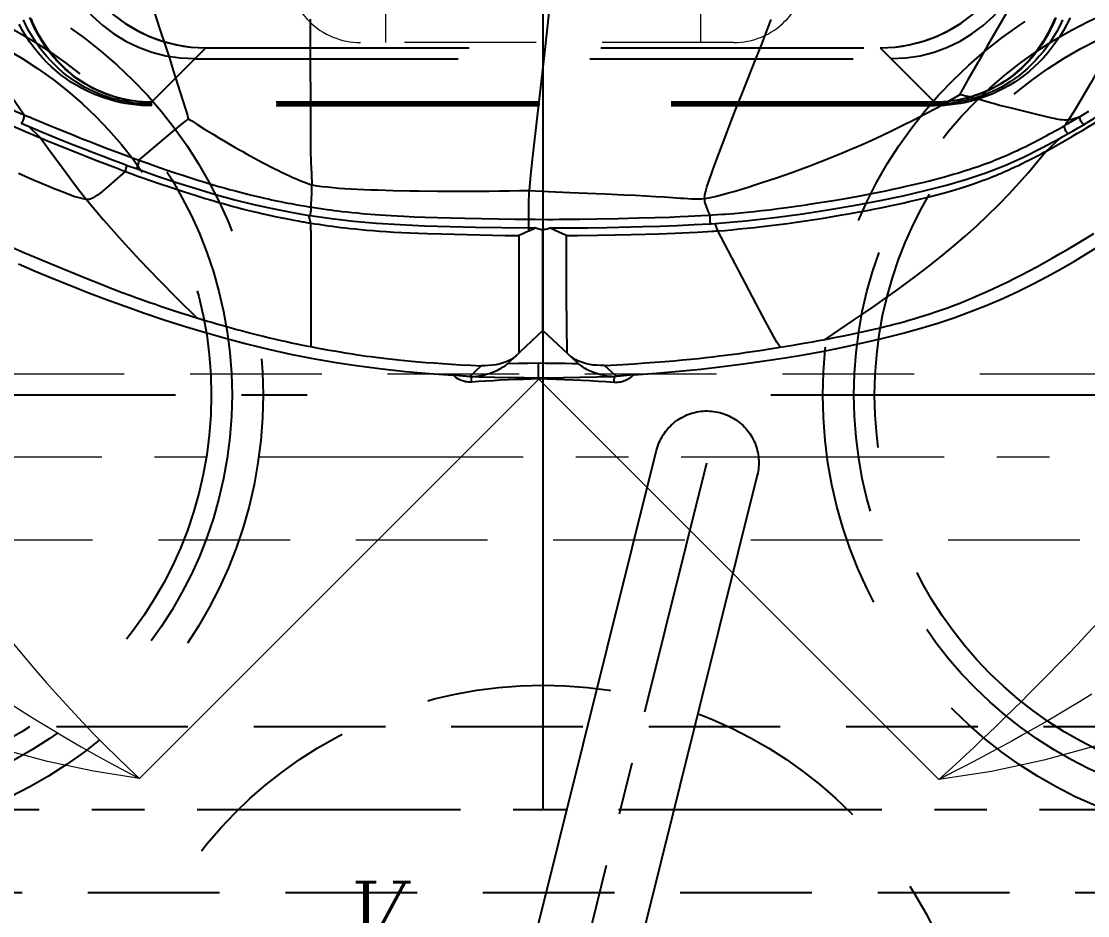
# Model space of a CAD drawing. Header units: inches. Extents: x 143011 to 144494, y -46023 to -44974.
# Drawn here: x 143760.4 to 143811.9, y -45266.5 to -45223.4 of the extents above; entities that cross this region are included whole.
import ezdxf

# ---------------------------------------------------------------- set-up
doc = ezdxf.new("R2010")
doc.units = ezdxf.units.IN
doc.header["$LTSCALE"] = 2
doc.header["$MEASUREMENT"] = 0
for name, pattern in [('ACAD_ISO08W100', [36, 24, -3, 6, -3]), ('CENTER', [50.8, 31.75, -6.35, 6.35, -6.35]), ('DASHED', [0.75, 0.5, -0.25]), ('HIDDEN', [9.525, 6.35, -3.175]), ('HIDDEN2', [4.7625, 3.175, -1.5875])]:
    doc.linetypes.add(name, pattern=pattern)
doc.layers.get('0').update_dxf_attribs({"linetype": 'CONTINUOUS'})
for name, color, linetype in [('CAV-COR', 1, 'CONTINUOUS'), ('DEFAULT_1', 7, 'CENTER'), ('DEFAULT_2', 8, 'HIDDEN'), ('Ru', 8, 'CONTINUOUS'), ('SP', 3, 'CONTINUOUS'), ('wr2', 41, 'DASHED')]:
    doc.layers.add(name, color=color, linetype=linetype)
for name, color, linetype, lineweight in [('WR', 122, 'HIDDEN', 18), ('斜頂座', 41, 'CONTINUOUS', 9), ('枕位', 75, 'CONTINUOUS', 15)]:
    doc.layers.add(name, color=color, linetype=linetype, lineweight=lineweight)
doc.styles.add('ROMANC', font='romanc', dxfattribs={"width": 0.6, "height": 1})

# ---------------------------------------------------------------- blocks, each defined once
blk = doc.blocks.new('20151030.171830')
at = {"color": 8, "linetype": 'HIDDEN'}
blk.add_circle((0, 0), 21.5, dxfattribs=at)
at = {"layer": 'SP', "linetype": 'CENTER', "ltscale": 0.25}
blk.add_line((-24, 0), (24, 0), dxfattribs=at)
at = {"layer": 'SP', "linetype": 'HIDDEN'}
for radius in [20, 19]:
    blk.add_circle((0, 0), radius, dxfattribs=at)
blk = doc.blocks.new('20160916.084916')
at = {"layer": '斜頂座', "linetype": 'ACAD_ISO08W100', "ltscale": 0.25}
for p, q in [((-0.2, 12.5), (-0.2, -14.5)), ((-13.5, 0), (13.5, 0))]:
    blk.add_line(p, q, dxfattribs=at)
at = {"layer": '斜頂座', "linetype": 'HIDDEN2'}
for p, q in [((-7.8, 11.5), (-7.8, -13.5)), ((7.4, 11.5), (7.4, -13.5))]:
    blk.add_line(p, q, dxfattribs=at)
blk.add_lwpolyline([(-5.7, -5, 0.414214), (-4.7, -6), (4.3, -6, 0.414214), (5.3, -5), (5.3, 10.5, -0.414214), (6.3, 11.5), (9, 11.5, -0.414214), (12.5, 8), (12.5, -10, -0.414214), (9, -13.5), (-9, -13.5, -0.414214), (-12.5, -10), (-12.5, 8, -0.414214), (-9, 11.5), (-6.7, 11.5, -0.414214), (-5.7, 10.5), (-5.7, -5, 0.414214)], format="xyb", dxfattribs=at)

msp = doc.modelspace()

# ---------------------------------------------------------------- linework, layer by layer
at = {"linetype": 'CENTER', "ltscale": 0.5}
msp.add_line((143785.577, -45026.419), (143785.577, -45526.419), dxfattribs=at)
at = {"color": 8, "linetype": 'HIDDEN', "ltscale": 0.7}
msp.add_circle((143785.577, -45276.419), 21, dxfattribs=at)
at = {"layer": 'CAV-COR', "linetype": 'ByBlock'}
for p, q in [((143766.767, -45222.783), (143767.083, -45223.744)), ((143774.35, -45223.283), (143774.348, -45224.829)), ((143795.851, -45225.202), (143796.133, -45224.49)), ((143785.656, -45224.89), (143785.059, -45230.067)), ((143795.213, -45226.799), (143795.851, -45225.202)), ((143768.062, -45226.786), (143768.362, -45227.732)), ((143794.872, -45227.659), (143795.213, -45226.799)), ((143807.166, -45227.324), (143806.571, -45227.151)), ((143794.661, -45228.203), (143794.872, -45227.659)), ((143808.622, -45227.697), (143808.113, -45227.573)), ((143809.341, -45227.867), (143808.622, -45227.697)), ((143811.701, -45227.857), (143811.909, -45227.732)), ((143760.413, -45228.31), (143760.982, -45228.55)), ((143794.461, -45228.726), (143794.661, -45228.203)), ((143810.748, -45228.416), (143810.809, -45228.327)), ((143810.809, -45228.327), (143810.868, -45228.239)), ((143810.868, -45228.239), (143810.927, -45228.152)), ((143811.207, -45228.15), (143811.489, -45227.984)), ((143811.489, -45227.984), (143811.701, -45227.857)), ((143759.786, -45228.35), (143760.47, -45228.645)), ((143760.47, -45228.645), (143760.644, -45228.719)), ((143761.342, -45229.013), (143760.76, -45228.456)), ((143760.982, -45228.55), (143761.427, -45228.735)), ((143761.427, -45228.735), (143762.098, -45229.01)), ((143761.7, -45228.384), (143762.226, -45228.6)), ((143762.226, -45228.6), (143762.829, -45228.844)), ((143762.829, -45228.844), (143763.321, -45229.041)), ((143766.46, -45229.763), (143767.715, -45228.714)), ((143768.872, -45228.353), (143769.257, -45228.592)), ((143769.257, -45228.592), (143769.664, -45228.841)), ((143769.664, -45228.841), (143769.942, -45229.01)), ((143793.837, -45230.385), (143794.461, -45228.726)), ((143809.891, -45228.895), (143810.017, -45228.827)), ((143810.017, -45228.827), (143810.137, -45228.761)), ((143810.137, -45228.761), (143810.292, -45228.674)), ((143810.292, -45228.674), (143810.444, -45228.589)), ((143810.444, -45228.589), (143810.671, -45228.46)), ((143810.652, -45228.956), (143810.907, -45228.812)), ((143810.907, -45228.812), (143811.153, -45228.671)), ((143811.153, -45228.671), (143811.402, -45228.527)), ((143811.402, -45228.527), (143811.652, -45228.38)), ((143761.674, -45229.151), (143761.758, -45229.186)), ((143762.098, -45229.01), (143762.771, -45229.282)), ((143762.771, -45229.282), (143763.446, -45229.549)), ((143763.321, -45229.041), (143763.799, -45229.229)), ((143763.799, -45229.229), (143764.227, -45229.396)), ((143769.942, -45229.01), (143770.241, -45229.188)), ((143770.241, -45229.188), (143770.564, -45229.377)), ((143808.864, -45229.426), (143809.008, -45229.354)), ((143809.008, -45229.354), (143809.144, -45229.286)), ((143809.144, -45229.286), (143809.272, -45229.22)), ((143809.272, -45229.22), (143809.45, -45229.128)), ((143809.45, -45229.128), (143809.612, -45229.044)), ((143809.612, -45229.044), (143809.758, -45228.967)), ((143809.758, -45228.967), (143809.891, -45228.895)), ((143809.828, -45229.668), (143810.525, -45229.026)), ((143810.525, -45229.026), (143810.652, -45228.956)), ((143763.01, -45229.697), (143763.485, -45229.885)), ((143763.446, -45229.549), (143763.899, -45229.726)), ((143763.485, -45229.885), (143764.01, -45230.091)), ((143763.899, -45229.726), (143764.353, -45229.9)), ((143764.227, -45229.396), (143764.607, -45229.541)), ((143764.607, -45229.541), (143765.053, -45229.71)), ((143765.053, -45229.71), (143765.441, -45229.855)), ((143765.441, -45229.855), (143765.779, -45229.979)), ((143766.076, -45230.088), (143766.46, -45229.763)), ((143808.712, -45229.5), (143808.864, -45229.426)), ((143809.182, -45230.008), (143809.427, -45229.882)), ((143809.427, -45229.882), (143809.667, -45229.755)), ((143764.01, -45230.091), (143764.444, -45230.257)), ((143764.353, -45229.9), (143764.809, -45230.073)), ((143764.444, -45230.257), (143765.086, -45230.501)), ((143764.809, -45230.073), (143765.267, -45230.244)), ((143765.267, -45230.244), (143765.574, -45230.357)), ((143765.441, -45230.632), (143765.497, -45230.329)), ((143765.574, -45230.357), (143765.962, -45230.497)), ((143765.779, -45229.979), (143766.225, -45230.142)), ((143766.225, -45230.142), (143766.508, -45230.243)), ((143766.508, -45230.243), (143766.77, -45230.335)), ((143766.77, -45230.335), (143767.071, -45230.44)), ((143771.662, -45229.991), (143772.047, -45230.197)), ((143808.845, -45230.179), (143809.016, -45230.093)), ((143809.016, -45230.093), (143809.182, -45230.008)), ((143760.27, -45230.715), (143761.033, -45231.053)), ((143764.789, -45231.2), (143765.441, -45230.632)), ((143767.071, -45230.44), (143767.498, -45230.585)), ((143767.498, -45230.585), (143767.88, -45230.714)), ((143767.88, -45230.714), (143768.196, -45230.818)), ((143768.196, -45230.818), (143768.542, -45230.93)), ((143764.54, -45231.421), (143764.662, -45231.312)), ((143764.662, -45231.312), (143764.789, -45231.2)), ((143767.117, -45231.23), (143767.604, -45231.396)), ((143767.604, -45231.396), (143768.279, -45231.621)), ((143768.542, -45230.93), (143768.928, -45231.052)), ((143768.928, -45231.052), (143769.211, -45231.139)), ((143769.211, -45231.139), (143769.513, -45231.231)), ((143769.513, -45231.231), (143769.827, -45231.324)), ((143770.456, -45231.5), (143770.75, -45231.579)), ((143770.75, -45231.579), (143771.027, -45231.651)), ((143771.027, -45231.651), (143771.283, -45231.717)), ((143771.283, -45231.717), (143771.521, -45231.776)), ((143771.521, -45231.776), (143771.743, -45231.829)), ((143771.743, -45231.829), (143771.949, -45231.878)), ((143771.949, -45231.878), (143772.142, -45231.923)), ((143772.142, -45231.923), (143772.321, -45231.963)), ((143778.351, -45231.549), (143779.152, -45231.567)), ((143780.483, -45231.583), (143781.458, -45231.586)), ((143781.458, -45231.586), (143782.98, -45231.584)), ((143788.572, -45231.719), (143789.482, -45231.757)), ((143789.482, -45231.757), (143790.034, -45231.783)), ((143790.034, -45231.783), (143790.543, -45231.81)), ((143790.543, -45231.81), (143791.01, -45231.837)), ((143791.01, -45231.837), (143791.443, -45231.866)), ((143799.594, -45232.033), (143800.177, -45231.933)), ((143800.177, -45231.933), (143800.791, -45231.822)), ((143771.059, -45232.432), (143771.33, -45232.5)), ((143772.321, -45231.963), (143772.488, -45232)), ((143772.488, -45232), (143772.715, -45232.048)), ((143772.715, -45232.048), (143772.919, -45232.09)), ((143772.919, -45232.09), (143773.101, -45232.127)), ((143773.101, -45232.127), (143773.267, -45232.16)), ((143773.267, -45232.16), (143773.423, -45232.19)), ((143773.423, -45232.19), (143773.575, -45232.218)), ((143773.575, -45232.218), (143773.726, -45232.245)), ((143773.726, -45232.245), (143773.93, -45232.281)), ((143773.93, -45232.281), (143774.135, -45232.315)), ((143774.958, -45232.44), (143775.168, -45232.469)), ((143796.511, -45232.48), (143796.917, -45232.43)), ((143796.917, -45232.43), (143797.345, -45232.374)), ((143797.345, -45232.374), (143797.795, -45232.313)), ((143797.795, -45232.313), (143798.271, -45232.244)), ((143799.042, -45232.125), (143799.594, -45232.033)), ((143771.33, -45232.5), (143771.589, -45232.564)), ((143771.589, -45232.564), (143771.837, -45232.623)), ((143771.837, -45232.623), (143772.075, -45232.678)), ((143772.075, -45232.678), (143772.301, -45232.73)), ((143772.301, -45232.73), (143772.516, -45232.776)), ((143772.516, -45232.776), (143772.719, -45232.82)), ((143772.719, -45232.82), (143773, -45232.878)), ((143773, -45232.878), (143773.252, -45232.928)), ((143773.252, -45232.928), (143773.407, -45232.958)), ((143773.407, -45232.958), (143773.553, -45232.986)), ((143774.385, -45233.129), (143774.277, -45232.755)), ((143774.277, -45232.755), (143774.347, -45232.765)), ((143775.168, -45232.469), (143775.332, -45232.491)), ((143775.332, -45232.491), (143775.504, -45232.513)), ((143775.504, -45232.513), (143775.691, -45232.536)), ((143775.691, -45232.536), (143775.898, -45232.56)), ((143775.898, -45232.56), (143776.126, -45232.586)), ((143776.126, -45232.586), (143776.373, -45232.612)), ((143776.373, -45232.612), (143776.641, -45232.639)), ((143776.641, -45232.639), (143776.832, -45232.657)), ((143776.832, -45232.657), (143777.036, -45232.676)), ((143777.036, -45232.676), (143777.251, -45232.694)), ((143777.251, -45232.694), (143777.48, -45232.712)), ((143777.48, -45232.712), (143777.723, -45232.729)), ((143777.723, -45232.729), (143777.981, -45232.747)), ((143777.981, -45232.747), (143778.257, -45232.764)), ((143778.257, -45232.764), (143778.55, -45232.78)), ((143778.55, -45232.78), (143778.861, -45232.797)), ((143778.861, -45232.797), (143779.358, -45232.82)), ((143779.358, -45232.82), (143779.897, -45232.842)), ((143779.897, -45232.842), (143780.483, -45232.862)), ((143780.483, -45232.862), (143781.12, -45232.88)), ((143781.12, -45232.88), (143781.808, -45232.896)), ((143781.808, -45232.896), (143784.224, -45232.937)), ((143784.224, -45232.937), (143784.737, -45232.941)), ((143784.737, -45232.941), (143784.896, -45232.943)), ((143784.896, -45233.019), (143784.896, -45232.943)), ((143787.339, -45232.936), (143788.18, -45232.925)), ((143788.18, -45232.925), (143789.217, -45232.904)), ((143789.217, -45232.904), (143790.188, -45232.881)), ((143790.188, -45232.881), (143790.97, -45232.859)), ((143790.97, -45232.859), (143791.686, -45232.835)), ((143791.686, -45232.835), (143792.18, -45232.817)), ((143792.18, -45232.817), (143792.585, -45232.8)), ((143792.585, -45232.8), (143792.904, -45232.784)), ((143792.904, -45232.784), (143793.216, -45232.768)), ((143793.216, -45232.768), (143793.584, -45232.746)), ((143794.795, -45232.658), (143795.098, -45232.631)), ((143795.098, -45232.631), (143795.42, -45232.601)), ((143795.42, -45232.601), (143795.762, -45232.565)), ((143795.762, -45232.565), (143796.126, -45232.525)), ((143796.126, -45232.525), (143796.511, -45232.48)), ((143773.553, -45232.986), (143773.763, -45233.024)), ((143773.763, -45233.024), (143773.901, -45233.048)), ((143774.387, -45233.828), (143774.385, -45233.129)), ((143775.228, -45233.253), (143775.42, -45233.28)), ((143775.42, -45233.28), (143775.618, -45233.306)), ((143775.618, -45233.306), (143775.824, -45233.332)), ((143775.824, -45233.332), (143776.043, -45233.358)), ((143776.043, -45233.358), (143776.276, -45233.384)), ((143776.276, -45233.384), (143776.526, -45233.411)), ((143776.526, -45233.411), (143776.792, -45233.437)), ((143776.792, -45233.437), (143777.076, -45233.462)), ((143777.076, -45233.462), (143777.378, -45233.487)), ((143777.378, -45233.487), (143777.697, -45233.511)), ((143784.895, -45233.517), (143784.892, -45233.359)), ((143784.894, -45233.359), (143785.231, -45233.361)), ((143784.895, -45233.164), (143784.896, -45233.019)), ((143785.009, -45233.465), (143784.895, -45233.517)), ((143785.121, -45233.413), (143785.009, -45233.465)), ((143785.231, -45233.361), (143785.121, -45233.413)), ((143785.539, -45233.44), (143785.614, -45233.44)), ((143785.539, -45233.44), (143785.577, -45233.448)), ((143785.577, -45233.448), (143785.614, -45233.44)), ((143785.577, -45238.303), (143785.577, -45233.448)), ((143786.346, -45233.567), (143786.172, -45233.485)), ((143794.012, -45233.5), (143793.886, -45233.142)), ((143774.387, -45239.09), (143774.387, -45233.828)), ((143777.697, -45233.511), (143778.034, -45233.534)), ((143778.034, -45233.534), (143778.388, -45233.557)), ((143778.388, -45233.557), (143778.762, -45233.578)), ((143778.762, -45233.578), (143779.155, -45233.598)), ((143779.155, -45233.598), (143779.569, -45233.615)), ((143779.569, -45233.615), (143780.005, -45233.631)), ((143780.005, -45233.631), (143780.7, -45233.653)), ((143780.7, -45233.653), (143782.531, -45233.699)), ((143782.531, -45233.699), (143783.748, -45233.721)), ((143783.748, -45233.721), (143784.417, -45233.727)), ((143784.579, -45233.658), (143784.417, -45233.727)), ((143784.417, -45233.727), (143784.42, -45239.396)), ((143784.739, -45233.587), (143784.579, -45233.658)), ((143784.895, -45233.517), (143784.739, -45233.587)), ((143786.524, -45233.649), (143786.346, -45233.567)), ((143786.706, -45233.731), (143786.524, -45233.649)), ((143786.706, -45233.731), (143787.236, -45233.728)), ((143786.707, -45234.848), (143786.706, -45233.731)), ((143787.236, -45233.728), (143788.203, -45233.715)), ((143788.203, -45233.715), (143789.062, -45233.699)), ((143789.062, -45233.699), (143789.832, -45233.682)), ((143789.832, -45233.682), (143790.526, -45233.663)), ((143790.526, -45233.663), (143791.149, -45233.643)), ((143791.149, -45233.643), (143791.953, -45233.613)), ((143791.953, -45233.613), (143792.302, -45233.599)), ((143792.302, -45233.599), (143792.624, -45233.583)), ((143792.624, -45233.583), (143793.027, -45233.562)), ((143793.027, -45233.562), (143793.519, -45233.533)), ((143796.024, -45237.326), (143794.012, -45233.5)), ((143759.947, -45234.292), (143760.535, -45234.543)), ((143760.535, -45234.543), (143761.088, -45234.775)), ((143761.088, -45234.775), (143761.852, -45235.092)), ((143786.716, -45236.689), (143786.707, -45234.848)), ((143761.852, -45235.092), (143763.576, -45235.797)), ((143763.576, -45235.797), (143764.156, -45236.031)), ((143764.156, -45236.031), (143764.537, -45236.182)), ((143764.537, -45236.182), (143764.912, -45236.329)), ((143764.912, -45236.329), (143765.281, -45236.47)), ((143765.281, -45236.47), (143765.64, -45236.605)), ((143765.64, -45236.605), (143765.984, -45236.731)), ((143765.984, -45236.731), (143766.309, -45236.847)), ((143766.309, -45236.847), (143766.606, -45236.951)), ((143766.606, -45236.951), (143766.878, -45237.045)), ((143766.878, -45237.045), (143767.128, -45237.13)), ((143786.744, -45239.407), (143786.716, -45236.689)), ((143767.128, -45237.13), (143767.364, -45237.209)), ((143767.364, -45237.209), (143767.707, -45237.322)), ((143767.707, -45237.322), (143768.053, -45237.434)), ((143768.053, -45237.434), (143768.525, -45237.583)), ((143768.525, -45237.583), (143768.88, -45237.694)), ((143796.298, -45237.841), (143796.024, -45237.326)), ((143768.88, -45237.694), (143769.137, -45237.773)), ((143769.137, -45237.773), (143769.395, -45237.851)), ((143769.395, -45237.851), (143769.649, -45237.926)), ((143769.649, -45237.926), (143769.899, -45237.999)), ((143769.899, -45237.999), (143770.157, -45238.073)), ((143770.157, -45238.073), (143770.436, -45238.152)), ((143796.72, -45238.618), (143796.298, -45237.841)), ((143799.195, -45238.737), (143800.563, -45237.818)), ((143770.436, -45238.152), (143770.749, -45238.238)), ((143770.749, -45238.238), (143771.082, -45238.327)), ((143771.082, -45238.327), (143771.417, -45238.415)), ((143771.417, -45238.415), (143771.749, -45238.5)), ((143771.749, -45238.5), (143772.073, -45238.581)), ((143772.073, -45238.581), (143772.385, -45238.656)), ((143785.577, -45238.303), (143783.934, -45239.855)), ((143785.577, -45238.303), (143787.219, -45239.855)), ((143799.643, -45238.651), (143800.09, -45238.563)), ((143800.09, -45238.563), (143800.535, -45238.471)), ((143800.535, -45238.471), (143800.977, -45238.377)), ((143772.385, -45238.656), (143772.679, -45238.726)), ((143772.679, -45238.726), (143772.954, -45238.789)), ((143772.954, -45238.789), (143773.209, -45238.847)), ((143773.209, -45238.847), (143773.45, -45238.899)), ((143773.45, -45238.899), (143773.685, -45238.949)), ((143773.685, -45238.949), (143773.919, -45238.997)), ((143773.919, -45238.997), (143774.152, -45239.044)), ((143774.152, -45239.044), (143774.436, -45239.1)), ((143774.436, -45239.1), (143774.725, -45239.155)), ((143796.522, -45239.193), (143797.012, -45239.115)), ((143797.012, -45239.115), (143797.64, -45239.011)), ((143797.64, -45239.011), (143798.16, -45238.923)), ((143798.16, -45238.923), (143798.575, -45238.85)), ((143798.575, -45238.85), (143798.886, -45238.794)), ((143798.886, -45238.794), (143799.195, -45238.737)), ((143799.195, -45238.737), (143799.643, -45238.651)), ((143774.725, -45239.155), (143775.008, -45239.207)), ((143775.008, -45239.207), (143775.269, -45239.254)), ((143775.269, -45239.254), (143775.514, -45239.297)), ((143775.514, -45239.297), (143775.794, -45239.345)), ((143775.794, -45239.345), (143776.027, -45239.384)), ((143776.027, -45239.384), (143776.279, -45239.424)), ((143776.279, -45239.424), (143776.553, -45239.466)), ((143776.553, -45239.466), (143776.85, -45239.51)), ((143776.85, -45239.51), (143777.062, -45239.54)), ((143777.062, -45239.54), (143777.286, -45239.57)), ((143777.286, -45239.57), (143777.522, -45239.601)), ((143777.522, -45239.601), (143777.771, -45239.632)), ((143777.771, -45239.632), (143778.033, -45239.663)), ((143778.033, -45239.663), (143778.311, -45239.694)), ((143792.705, -45239.69), (143793.079, -45239.652)), ((143793.079, -45239.652), (143793.432, -45239.613)), ((143793.432, -45239.613), (143793.766, -45239.575)), ((143793.766, -45239.575), (143794.081, -45239.537)), ((143794.081, -45239.537), (143794.378, -45239.5)), ((143794.378, -45239.5), (143794.658, -45239.464)), ((143794.658, -45239.464), (143795.053, -45239.411)), ((143795.053, -45239.411), (143795.427, -45239.359)), ((143795.427, -45239.359), (143795.79, -45239.306)), ((143795.79, -45239.306), (143796.155, -45239.251)), ((143796.155, -45239.251), (143796.522, -45239.193)), ((143778.311, -45239.694), (143778.603, -45239.725)), ((143778.603, -45239.725), (143778.913, -45239.756)), ((143778.913, -45239.756), (143779.239, -45239.786)), ((143779.239, -45239.786), (143779.584, -45239.816)), ((143779.584, -45239.816), (143779.949, -45239.846)), ((143779.949, -45239.846), (143780.333, -45239.875)), ((143780.333, -45239.875), (143780.737, -45239.904)), ((143780.737, -45239.904), (143781.164, -45239.932)), ((143781.164, -45239.932), (143781.613, -45239.958)), ((143781.613, -45239.958), (143782.09, -45239.983)), ((143782.595, -45240.005), (143782.042, -45240.528)), ((143782.09, -45239.983), (143782.595, -45240.005)), ((143783.89, -45239.895), (143784.376, -45239.885)), ((143784.376, -45239.885), (143784.869, -45239.879)), ((143784.869, -45239.879), (143785.369, -45239.876)), ((143785.369, -45240.63), (143785.369, -45239.876)), ((143786.965, -45239.897), (143787.276, -45239.906)), ((143789.101, -45240.519), (143788.543, -45239.991)), ((143789.43, -45239.945), (143789.981, -45239.911)), ((143789.981, -45239.911), (143790.5, -45239.876)), ((143790.5, -45239.876), (143790.99, -45239.84)), ((143790.99, -45239.84), (143791.454, -45239.804)), ((143791.454, -45239.804), (143791.894, -45239.767)), ((143791.894, -45239.767), (143792.311, -45239.729)), ((143792.311, -45239.729), (143792.705, -45239.69)), ((143782.123, -45240.531), (143782.059, -45240.529)), ((143782.129, -45240.613), (143782.124, -45240.531)), ((143782.134, -45240.696), (143782.129, -45240.613)), ((143783.241, -45240.561), (143783.966, -45240.575)), ((143784.675, -45240.584), (143783.966, -45240.575)), ((143784.675, -45240.584), (143785.369, -45240.587)), ((143785.009, -45240.638), (143785.396, -45240.629)), ((143786.547, -45240.579), (143787.355, -45240.564)), ((143787.355, -45240.564), (143788.182, -45240.545)), ((143788.182, -45240.545), (143789.028, -45240.521)), ((143789.017, -45240.707), (143789.022, -45240.613)), ((143789.022, -45240.613), (143789.028, -45240.521)), ((143789.094, -45240.519), (143789.028, -45240.521)), ((143782.138, -45240.778), (143782.134, -45240.696)), ((143789.012, -45240.8), (143789.017, -45240.707))]:
    msp.add_line(p, q, dxfattribs=at)
for points in [[(143785.984, -45221.19), (143785.966, -45221.77), (143785.923, -45222.366), (143785.864, -45222.977), (143785.656, -45224.89)], [(143757.292, -45223.024), (143758.11, -45224.296), (143758.927, -45225.533), (143759.739, -45226.736), (143760.549, -45227.9)], [(143807.987, -45222.899), (143807.013, -45224.595), (143806.537, -45225.413), (143806.077, -45226.219), (143805.678, -45226.94)], [(143796.133, -45224.49), (143796.28, -45224.112), (143796.591, -45223.301)], [(143767.083, -45223.744), (143767.384, -45224.643), (143767.479, -45224.931), (143767.57, -45225.214)], [(143813.135, -45224.332), (143812.279, -45225.876), (143812.006, -45226.361), (143811.736, -45226.831), (143811.467, -45227.287), (143811.2, -45227.727), (143810.927, -45228.152)], [(143767.57, -45225.214), (143767.743, -45225.761), (143768.062, -45226.786)], [(143774.348, -45224.829), (143774.365, -45227.803), (143774.362, -45229.036)], [(143793.374, -45231.935), (143793.655, -45231.886), (143793.942, -45231.822), (143794.235, -45231.748), (143794.535, -45231.668), (143794.841, -45231.582), (143795.155, -45231.49), (143795.476, -45231.391), (143795.805, -45231.287), (143796.143, -45231.177), (143796.49, -45231.063), (143796.846, -45230.944), (143797.213, -45230.818), (143797.589, -45230.685), (143797.974, -45230.546), (143798.371, -45230.398), (143798.777, -45230.243), (143799.194, -45230.079), (143799.622, -45229.906), (143800.06, -45229.725), (143800.51, -45229.534), (143800.97, -45229.332), (143801.442, -45229.121), (143801.924, -45228.899), (143802.422, -45228.662), (143802.935, -45228.411), (143803.463, -45228.146), (143804.01, -45227.864), (143804.578, -45227.561), (143805.165, -45227.235), (143805.678, -45226.94)], [(143806.571, -45227.151), (143806.367, -45227.093), (143806.167, -45227.042), (143805.97, -45226.998), (143805.794, -45226.964), (143805.678, -45226.94)], [(143811.079, -45228.964), (143811.339, -45228.812), (143811.604, -45228.654), (143811.874, -45228.49), (143812.148, -45228.32), (143812.425, -45228.146), (143812.707, -45227.968), (143812.993, -45227.783), (143813.287, -45227.592), (143813.586, -45227.395), (143814.204, -45226.98)], [(143811.652, -45228.38), (143811.908, -45228.227), (143812.157, -45228.076), (143812.4, -45227.927), (143812.637, -45227.779), (143812.868, -45227.633), (143813.093, -45227.489), (143813.315, -45227.346), (143813.744, -45227.064)], [(143759.794, -45227.573), (143760.16, -45227.736), (143760.353, -45227.82), (143760.549, -45227.9)], [(143768.362, -45227.732), (143768.426, -45227.94), (143768.468, -45228.101)], [(143808.113, -45227.573), (143807.744, -45227.482), (143807.553, -45227.432), (143807.36, -45227.379), (143807.166, -45227.324)], [(143760.413, -45228.31), (143760.444, -45228.273), (143760.472, -45228.23), (143760.498, -45228.184), (143760.519, -45228.134), (143760.536, -45228.084), (143760.548, -45228.034), (143760.554, -45227.985), (143760.555, -45227.941), (143760.549, -45227.9)], [(143760.549, -45227.9), (143760.695, -45227.965), (143760.833, -45228.023), (143760.965, -45228.077), (143761.092, -45228.13), (143761.216, -45228.183), (143761.7, -45228.384)], [(143768.11, -45228.39), (143768.373, -45228.184), (143768.468, -45228.101)], [(143768.468, -45228.101), (143768.534, -45228.14), (143768.631, -45228.201), (143768.872, -45228.353)], [(143810.141, -45228.062), (143809.931, -45228.01), (143809.341, -45227.867)], [(143810.927, -45228.152), (143810.823, -45228.165), (143810.725, -45228.164), (143810.631, -45228.154), (143810.536, -45228.14), (143810.44, -45228.124), (143810.341, -45228.106), (143810.242, -45228.085), (143810.141, -45228.062)], [(143810.671, -45228.46), (143810.818, -45228.376), (143811.207, -45228.15)], [(143810.927, -45228.152), (143811.014, -45228.132), (143811.103, -45228.109), (143811.196, -45228.082), (143811.292, -45228.052), (143811.389, -45228.019), (143811.489, -45227.984)], [(143811.652, -45228.38), (143811.615, -45228.346), (143811.581, -45228.306), (143811.55, -45228.262), (143811.525, -45228.215), (143811.504, -45228.166), (143811.49, -45228.117), (143811.483, -45228.07), (143811.482, -45228.025), (143811.489, -45227.984)], [(143760.644, -45228.719), (143760.995, -45228.87), (143761.17, -45228.943), (143761.342, -45229.013)], [(143767.715, -45228.714), (143767.976, -45228.498), (143768.11, -45228.39)], [(143810.907, -45228.812), (143810.87, -45228.778), (143810.837, -45228.738), (143810.807, -45228.693), (143810.782, -45228.646), (143810.762, -45228.597), (143810.749, -45228.548), (143810.742, -45228.501), (143810.742, -45228.456), (143810.748, -45228.416)], [(143761.342, -45229.013), (143761.708, -45229.524), (143762.074, -45230.028), (143762.44, -45230.526), (143762.808, -45231.016), (143763.177, -45231.499), (143763.546, -45231.973)], [(143761.342, -45229.013), (143761.426, -45229.049), (143761.674, -45229.151)], [(143761.758, -45229.186), (143762.004, -45229.288), (143763.01, -45229.697)], [(143774.362, -45229.036), (143774.364, -45229.628), (143774.377, -45230.197), (143774.405, -45230.748), (143774.427, -45231.278)], [(143793.886, -45233.142), (143795.353, -45233.021), (143796.762, -45232.862), (143798.115, -45232.68), (143799.411, -45232.479), (143800.654, -45232.265), (143801.839, -45232.041), (143802.958, -45231.807), (143804.019, -45231.562), (143805.045, -45231.299), (143806.022, -45231.014), (143806.949, -45230.702), (143807.86, -45230.346), (143808.762, -45229.94), (143809.648, -45229.498), (143810.525, -45229.026)], [(143809.828, -45229.668), (143810.067, -45229.541), (143810.315, -45229.403), (143811.079, -45228.964)], [(143770.564, -45229.377), (143770.734, -45229.476), (143770.91, -45229.577), (143771.093, -45229.679), (143771.281, -45229.784), (143771.662, -45229.991)], [(143800.563, -45237.818), (143801.047, -45237.49), (143801.544, -45237.147), (143802.058, -45236.788), (143802.589, -45236.409), (143803.134, -45236.009), (143803.688, -45235.592), (143804.251, -45235.156), (143804.822, -45234.702), (143805.388, -45234.234), (143805.95, -45233.752), (143806.505, -45233.254), (143807.043, -45232.746), (143807.562, -45232.231), (143808.064, -45231.71), (143808.543, -45231.192), (143808.996, -45230.68), (143809.424, -45230.172), (143809.828, -45229.668)], [(143800.791, -45231.822), (143801.114, -45231.762), (143801.444, -45231.698), (143801.776, -45231.632), (143802.113, -45231.564), (143802.451, -45231.493), (143802.778, -45231.421), (143803.091, -45231.351), (143803.394, -45231.282), (143803.684, -45231.213), (143803.959, -45231.146), (143804.22, -45231.082), (143804.471, -45231.017), (143804.711, -45230.954), (143804.94, -45230.893), (143805.16, -45230.832), (143805.37, -45230.772), (143805.572, -45230.713), (143805.765, -45230.655), (143805.95, -45230.597), (143806.127, -45230.541), (143806.297, -45230.485), (143806.461, -45230.43), (143806.618, -45230.376), (143806.769, -45230.322), (143806.916, -45230.269), (143807.056, -45230.217), (143807.191, -45230.165), (143807.321, -45230.114), (143807.445, -45230.064), (143807.565, -45230.016), (143807.68, -45229.968), (143807.791, -45229.921), (143807.897, -45229.875), (143808, -45229.83), (143808.1, -45229.786), (143808.196, -45229.743), (143808.379, -45229.659)], [(143808.379, -45229.659), (143808.466, -45229.618), (143808.55, -45229.578), (143808.712, -45229.5)], [(143809.667, -45229.755), (143809.747, -45229.712), (143809.828, -45229.668)], [(143765.962, -45230.497), (143765.989, -45230.458), (143766.014, -45230.414), (143766.035, -45230.367), (143766.054, -45230.317), (143766.067, -45230.266), (143766.077, -45230.217), (143766.081, -45230.17), (143766.081, -45230.126), (143766.076, -45230.088)], [(143772.047, -45230.197), (143772.237, -45230.297), (143772.425, -45230.394), (143772.61, -45230.489), (143772.792, -45230.58), (143772.97, -45230.668), (143773.144, -45230.751), (143773.313, -45230.831), (143773.477, -45230.907), (143773.635, -45230.977), (143773.787, -45231.043), (143773.932, -45231.105), (143774.068, -45231.16), (143774.196, -45231.209), (143774.316, -45231.249), (143774.427, -45231.278)], [(143785.059, -45230.067), (143784.978, -45230.813), (143784.915, -45231.556)], [(143793.546, -45231.205), (143793.685, -45230.806), (143793.759, -45230.599), (143793.837, -45230.385)], [(143795.044, -45233.409), (143795.776, -45233.335), (143796.157, -45233.294), (143796.55, -45233.248), (143796.955, -45233.197), (143797.369, -45233.143), (143797.797, -45233.083), (143798.235, -45233.019), (143798.675, -45232.952), (143799.117, -45232.882), (143799.56, -45232.809), (143799.994, -45232.735), (143800.415, -45232.661), (143800.826, -45232.587), (143801.221, -45232.514), (143801.597, -45232.441), (143801.958, -45232.369), (143802.303, -45232.298), (143802.632, -45232.228), (143802.945, -45232.16), (143803.246, -45232.092), (143803.535, -45232.025), (143803.811, -45231.959), (143804.078, -45231.893), (143804.335, -45231.828), (143804.582, -45231.764), (143804.822, -45231.7), (143805.055, -45231.636), (143805.28, -45231.571), (143805.498, -45231.507), (143805.708, -45231.443), (143805.911, -45231.378), (143806.106, -45231.314), (143806.293, -45231.251), (143806.473, -45231.187), (143806.646, -45231.124), (143806.813, -45231.062), (143806.974, -45231.001), (143807.129, -45230.941), (143807.278, -45230.882), (143807.421, -45230.824), (143807.558, -45230.767), (143807.69, -45230.711), (143807.817, -45230.657), (143807.939, -45230.603), (143808.055, -45230.552), (143808.167, -45230.501), (143808.275, -45230.452), (143808.378, -45230.404), (143808.478, -45230.357), (143808.574, -45230.311), (143808.667, -45230.266), (143808.845, -45230.179)], [(143765.086, -45230.501), (143765.26, -45230.566), (143765.441, -45230.632)], [(143765.441, -45230.632), (143765.743, -45230.75), (143766.041, -45230.856), (143766.329, -45230.954), (143766.603, -45231.049), (143767.117, -45231.23)], [(143765.962, -45230.497), (143766.936, -45230.84), (143767.897, -45231.163), (143768.846, -45231.466), (143769.783, -45231.746), (143770.713, -45232), (143771.628, -45232.228), (143772.527, -45232.43), (143773.411, -45232.606), (143774.277, -45232.755)], [(143761.033, -45231.053), (143761.273, -45231.157), (143761.505, -45231.256), (143761.732, -45231.351), (143761.952, -45231.441), (143762.167, -45231.527), (143762.378, -45231.609), (143762.586, -45231.689), (143762.791, -45231.766), (143762.992, -45231.837), (143763.187, -45231.897), (143763.373, -45231.944), (143763.546, -45231.973)], [(143763.546, -45231.973), (143763.614, -45231.976), (143763.678, -45231.971), (143763.739, -45231.959), (143763.797, -45231.94), (143763.853, -45231.915), (143763.909, -45231.886), (143763.964, -45231.853), (143764.019, -45231.819), (143764.075, -45231.783), (143764.132, -45231.745), (143764.19, -45231.705), (143764.248, -45231.664), (143764.306, -45231.62), (143764.364, -45231.573), (143764.422, -45231.524), (143764.481, -45231.474), (143764.54, -45231.421)], [(143769.827, -45231.324), (143769.987, -45231.37), (143770.145, -45231.414), (143770.456, -45231.5)], [(143774.42, -45231.647), (143774.425, -45231.464), (143774.427, -45231.278)], [(143774.427, -45231.278), (143774.669, -45231.324), (143774.921, -45231.358), (143775.181, -45231.386), (143775.449, -45231.412), (143775.724, -45231.435), (143776.01, -45231.455), (143776.307, -45231.473), (143776.614, -45231.488), (143776.934, -45231.502), (143777.267, -45231.516), (143777.613, -45231.528), (143778.351, -45231.549)], [(143793.374, -45231.935), (143793.388, -45231.762), (143793.426, -45231.582), (143793.481, -45231.396), (143793.546, -45231.205)], [(143768.279, -45231.621), (143768.492, -45231.69), (143768.898, -45231.818)], [(143768.898, -45231.818), (143769.093, -45231.878), (143769.282, -45231.935), (143769.467, -45231.99), (143769.647, -45232.043), (143769.992, -45232.143)], [(143774.393, -45232.356), (143774.398, -45232.182), (143774.405, -45232.005), (143774.42, -45231.647)], [(143779.152, -45231.567), (143779.579, -45231.574), (143780.483, -45231.583)], [(143782.98, -45231.584), (143783.482, -45231.579), (143783.97, -45231.571), (143784.448, -45231.56), (143784.915, -45231.556)], [(143784.896, -45232.943), (143784.897, -45232.488), (143784.898, -45232.257), (143784.901, -45232.025), (143784.906, -45231.791), (143784.915, -45231.556)], [(143784.915, -45231.556), (143785.218, -45231.567), (143785.852, -45231.607)], [(143785.852, -45231.607), (143786.187, -45231.625), (143786.531, -45231.641), (143786.877, -45231.655), (143788.572, -45231.719)], [(143791.443, -45231.866), (143792.034, -45231.909), (143792.218, -45231.921), (143792.396, -45231.932), (143792.57, -45231.941), (143792.739, -45231.949), (143792.904, -45231.954), (143793.065, -45231.956), (143793.222, -45231.951), (143793.374, -45231.935)], [(143793.637, -45232.743), (143793.594, -45232.648), (143793.553, -45232.555), (143793.513, -45232.463), (143793.475, -45232.372), (143793.442, -45232.283), (143793.414, -45232.195), (143793.392, -45232.107), (143793.379, -45232.021), (143793.374, -45231.935)], [(143763.546, -45231.973), (143764.372, -45232.975), (143765.238, -45233.951), (143766.126, -45234.908), (143767.029, -45235.852), (143767.948, -45236.78), (143768.88, -45237.694)], [(143769.992, -45232.143), (143770.158, -45232.19), (143770.475, -45232.278)], [(143770.475, -45232.278), (143770.627, -45232.319), (143770.775, -45232.358), (143771.059, -45232.432)], [(143774.135, -45232.315), (143774.29, -45232.34), (143774.341, -45232.348), (143774.393, -45232.356)], [(143774.347, -45232.765), (143774.359, -45232.721), (143774.37, -45232.674), (143774.379, -45232.624), (143774.386, -45232.574), (143774.392, -45232.524), (143774.396, -45232.476), (143774.397, -45232.431), (143774.396, -45232.391), (143774.393, -45232.356)], [(143774.393, -45232.356), (143774.445, -45232.364), (143774.958, -45232.44)], [(143798.271, -45232.244), (143798.521, -45232.206), (143799.042, -45232.125)], [(143774.347, -45232.765), (143775.373, -45232.912), (143776.441, -45233.035), (143777.549, -45233.132), (143778.695, -45233.203), (143779.876, -45233.255), (143781.087, -45233.293), (143782.327, -45233.32), (143783.596, -45233.343), (143784.894, -45233.359)], [(143784.896, -45232.943), (143785.193, -45232.941), (143785.773, -45232.946)], [(143785.773, -45232.946), (143786.058, -45232.947), (143786.34, -45232.945), (143787.339, -45232.936)], [(143793.584, -45232.746), (143793.751, -45232.736), (143794.241, -45232.702)], [(143793.657, -45233.157), (143793.652, -45233.113), (143793.647, -45233.065), (143793.643, -45233.014), (143793.64, -45232.963), (143793.638, -45232.912), (143793.636, -45232.864), (143793.636, -45232.818), (143793.636, -45232.778), (143793.637, -45232.743)], [(143794.241, -45232.702), (143794.373, -45232.692), (143794.795, -45232.658)], [(143773.901, -45233.048), (143773.97, -45233.061), (143774.039, -45233.073), (143774.108, -45233.084), (143774.177, -45233.095), (143774.246, -45233.107), (143774.315, -45233.119), (143774.385, -45233.129)], [(143774.385, -45233.129), (143774.478, -45233.145), (143774.571, -45233.159)], [(143774.571, -45233.159), (143774.758, -45233.186), (143774.852, -45233.2), (143775.228, -45233.253)], [(143784.894, -45233.359), (143784.894, -45233.314), (143784.895, -45233.164)], [(143785.231, -45233.361), (143785.281, -45233.375), (143785.331, -45233.39), (143785.382, -45233.403), (143785.434, -45233.416), (143785.486, -45233.429), (143785.539, -45233.44)], [(143785.614, -45233.44), (143785.668, -45233.428), (143785.721, -45233.416), (143785.773, -45233.403), (143785.822, -45233.389), (143785.87, -45233.376), (143785.917, -45233.362)], [(143785.917, -45233.362), (143786.846, -45233.359), (143787.757, -45233.349), (143788.652, -45233.334), (143790.39, -45233.294)], [(143786.172, -45233.485), (143786.001, -45233.403), (143785.917, -45233.362)], [(143790.39, -45233.294), (143791.233, -45233.268), (143792.059, -45233.238), (143792.867, -45233.203), (143793.657, -45233.157)], [(143793.657, -45233.157), (143793.696, -45233.155), (143793.886, -45233.142)], [(143794.012, -45233.5), (143794.349, -45233.478), (143794.693, -45233.446), (143795.044, -45233.409)], [(143793.519, -45233.533), (143793.717, -45233.521), (143793.815, -45233.515), (143793.914, -45233.508), (143794.012, -45233.5)], [(143800.977, -45238.377), (143801.197, -45238.329), (143801.416, -45238.279), (143801.635, -45238.229), (143801.854, -45238.176), (143802.074, -45238.123), (143802.296, -45238.067), (143802.521, -45238.009), (143802.75, -45237.948), (143802.982, -45237.884), (143803.221, -45237.816), (143803.465, -45237.745), (143803.716, -45237.669), (143803.975, -45237.588), (143804.241, -45237.501), (143804.515, -45237.409), (143804.796, -45237.312), (143805.085, -45237.208), (143805.38, -45237.098), (143805.683, -45236.982), (143805.991, -45236.858), (143806.306, -45236.729), (143806.627, -45236.592), (143806.953, -45236.447), (143807.285, -45236.296), (143807.622, -45236.137), (143807.965, -45235.971), (143808.313, -45235.797), (143808.667, -45235.616), (143809.028, -45235.427), (143809.395, -45235.231), (143809.768, -45235.026), (143810.148, -45234.813), (143810.534, -45234.592), (143810.927, -45234.362), (143811.329, -45234.125), (143811.738, -45233.879), (143812.156, -45233.622)], [(143789.959, -45240.441), (143791.053, -45240.363), (143792.13, -45240.272), (143793.189, -45240.168), (143794.231, -45240.051), (143795.257, -45239.921), (143796.266, -45239.779), (143797.26, -45239.626), (143798.237, -45239.461), (143799.2, -45239.283), (143800.147, -45239.094), (143801.078, -45238.893), (143801.991, -45238.678), (143802.887, -45238.449), (143803.764, -45238.207), (143804.618, -45237.949), (143805.448, -45237.674), (143806.255, -45237.383), (143807.036, -45237.077), (143807.79, -45236.753), (143808.518, -45236.414), (143809.225, -45236.064), (143809.908, -45235.704), (143810.57, -45235.334), (143811.218, -45234.959), (143811.853, -45234.578), (143812.475, -45234.193)], [(143760.271, -45235.094), (143761.08, -45235.441), (143761.907, -45235.787), (143762.755, -45236.129), (143763.624, -45236.47), (143764.514, -45236.807), (143765.424, -45237.139), (143766.352, -45237.466), (143767.3, -45237.787), (143768.267, -45238.096), (143769.253, -45238.395), (143770.258, -45238.684), (143771.283, -45238.954), (143772.329, -45239.207), (143773.395, -45239.443), (143774.477, -45239.657), (143775.577, -45239.846), (143776.693, -45240.013), (143777.819, -45240.158), (143778.95, -45240.281), (143780.09, -45240.382), (143781.239, -45240.461)], [(143797.012, -45239.115), (143796.863, -45238.869), (143796.72, -45238.618)], [(143784.309, -45239.501), (143784.22, -45239.578), (143784.12, -45239.65), (143784.009, -45239.718)], [(143787.137, -45239.711), (143787.027, -45239.645), (143786.929, -45239.574), (143786.841, -45239.498)], [(143782.124, -45240.53), (143782.248, -45240.526), (143782.368, -45240.516), (143782.484, -45240.502), (143782.596, -45240.483), (143782.704, -45240.461), (143782.808, -45240.435), (143782.908, -45240.406), (143783.004, -45240.375), (143783.096, -45240.342), (143783.183, -45240.308), (143783.267, -45240.272), (143783.347, -45240.236), (143783.423, -45240.198), (143783.496, -45240.16), (143783.564, -45240.122), (143783.629, -45240.084), (143783.689, -45240.045), (143783.746, -45240.007), (143783.798, -45239.969), (143783.846, -45239.932), (143783.89, -45239.895)], [(143784.009, -45239.718), (143783.886, -45239.78), (143783.753, -45239.836), (143783.61, -45239.885), (143783.458, -45239.926), (143783.298, -45239.96), (143783.13, -45239.985), (143782.957, -45240), (143782.779, -45240.007), (143782.595, -45240.005)], [(143783.89, -45239.895), (143783.898, -45239.889), (143783.905, -45239.882), (143783.913, -45239.875), (143783.92, -45239.869), (143783.927, -45239.862), (143783.934, -45239.855)], [(143785.369, -45239.876), (143785.694, -45239.878), (143786.016, -45239.88), (143786.336, -45239.884), (143786.652, -45239.89), (143786.965, -45239.897)], [(143788.543, -45239.991), (143788.358, -45239.994), (143788.178, -45239.988), (143788.005, -45239.973), (143787.838, -45239.948), (143787.678, -45239.915), (143787.528, -45239.874), (143787.387, -45239.826), (143787.257, -45239.772), (143787.137, -45239.711)], [(143787.276, -45239.906), (143787.266, -45239.898), (143787.256, -45239.889), (143787.247, -45239.881), (143787.237, -45239.873), (143787.228, -45239.864), (143787.219, -45239.855)], [(143787.276, -45239.906), (143787.32, -45239.942), (143787.368, -45239.978)], [(143787.368, -45239.978), (143787.42, -45240.015), (143787.477, -45240.053), (143787.537, -45240.09), (143787.602, -45240.128), (143787.67, -45240.166), (143787.742, -45240.203), (143787.818, -45240.239), (143787.897, -45240.275), (143787.98, -45240.309), (143788.067, -45240.342), (143788.157, -45240.374), (143788.251, -45240.403), (143788.35, -45240.43), (143788.452, -45240.455), (143788.558, -45240.477), (143788.669, -45240.495), (143788.785, -45240.508), (143788.904, -45240.517), (143789.028, -45240.52)], [(143788.543, -45239.991), (143788.847, -45239.976), (143789.43, -45239.945)], [(143781.239, -45240.461), (143781.309, -45240.519), (143781.38, -45240.571), (143781.453, -45240.617), (143781.528, -45240.657), (143781.605, -45240.692), (143781.681, -45240.721), (143781.758, -45240.743), (143781.835, -45240.761), (143781.912, -45240.773), (143781.987, -45240.78), (143782.063, -45240.782), (143782.138, -45240.778)], [(143781.928, -45240.522), (143781.861, -45240.518), (143781.793, -45240.512), (143781.722, -45240.506), (143781.649, -45240.499), (143781.574, -45240.491), (143781.495, -45240.483), (143781.413, -45240.476), (143781.239, -45240.461)], [(143782.059, -45240.529), (143781.995, -45240.526), (143781.928, -45240.522)], [(143782.124, -45240.531), (143782.5, -45240.542), (143783.241, -45240.561)], [(143782.138, -45240.778), (143782.481, -45240.755), (143782.828, -45240.733), (143783.179, -45240.713), (143783.533, -45240.695), (143783.891, -45240.678), (143784.256, -45240.663), (143784.629, -45240.65), (143785.009, -45240.638)], [(143785.345, -45240.629), (143785.78, -45240.64), (143786.208, -45240.652), (143786.628, -45240.667), (143787.039, -45240.685), (143787.443, -45240.704), (143787.842, -45240.726), (143788.237, -45240.749), (143788.627, -45240.773), (143789.012, -45240.8)], [(143785.369, -45240.587), (143785.757, -45240.586), (143786.547, -45240.579)], [(143789.012, -45240.8), (143789.075, -45240.803), (143789.139, -45240.802), (143789.203, -45240.798), (143789.268, -45240.79), (143789.333, -45240.779), (143789.398, -45240.764), (143789.463, -45240.744), (143789.529, -45240.721), (143789.593, -45240.693), (143789.657, -45240.661), (143789.721, -45240.625), (143789.783, -45240.585), (143789.843, -45240.541), (143789.902, -45240.493), (143789.959, -45240.441)], [(143789.959, -45240.441), (143789.864, -45240.449), (143789.772, -45240.457), (143789.685, -45240.466), (143789.601, -45240.475), (143789.521, -45240.484), (143789.444, -45240.493), (143789.37, -45240.5), (143789.299, -45240.506), (143789.23, -45240.511), (143789.161, -45240.516), (143789.094, -45240.519)]]:
    msp.add_lwpolyline(points, dxfattribs=at)
at = {"layer": 'DEFAULT_1', "color": 2, "linetype": 'CENTER', "ltscale": 0.5}
msp.add_line((143785.577, -45115.398), (143785.577, -45246.267), dxfattribs=at)
at = {"layer": 'DEFAULT_2', "color": 8, "linetype": 'HIDDEN'}
for p, q in [((143769.314, -45224.672), (143766.685, -45227.301)), ((143769.314, -45224.672), (143801.839, -45224.672)), ((143801.839, -45224.672), (143804.469, -45227.301)), ((143768.79, -45225.196), (143802.363, -45225.196)), ((143766.685, -45227.386), (143766.685, -45227.301)), ((143804.469, -45227.301), (143766.685, -45227.301)), ((143766.692, -45227.464), (143766.692, -45227.294)), ((143804.461, -45227.294), (143766.692, -45227.294)), ((143804.461, -45227.464), (143804.461, -45227.294)), ((143804.469, -45227.386), (143804.469, -45227.301)), ((143804.469, -45227.386), (143766.685, -45227.386)), ((143804.461, -45227.464), (143766.692, -45227.464)), ((143782.042, -45240.528), (143782.069, -45240.53)), ((143789.028, -45240.521), (143789.04, -45240.521)), ((143789.077, -45240.52), (143789.101, -45240.519))]:
    msp.add_line(p, q, dxfattribs=at)
for points in [[(143766.692, -45227.464), (143766.443, -45227.46), (143766.193, -45227.447), (143765.942, -45227.425), (143765.689, -45227.395), (143765.434, -45227.355), (143765.177, -45227.304), (143764.919, -45227.244), (143764.659, -45227.173), (143764.398, -45227.09), (143764.135, -45226.996), (143763.872, -45226.889), (143763.61, -45226.77), (143763.35, -45226.638), (143763.091, -45226.494), (143762.837, -45226.337), (143762.587, -45226.168), (143762.342, -45225.987), (143762.104, -45225.795), (143761.873, -45225.591), (143761.649, -45225.375), (143761.432, -45225.148), (143761.222, -45224.909), (143761.02, -45224.658), (143760.827, -45224.395), (143760.643, -45224.12), (143760.468, -45223.832), (143760.303, -45223.533)], [(143766.685, -45227.386), (143766.475, -45227.383), (143766.264, -45227.374), (143766.053, -45227.357), (143765.841, -45227.334), (143765.629, -45227.304), (143765.415, -45227.267), (143765.201, -45227.223), (143764.986, -45227.171), (143764.771, -45227.111), (143764.553, -45227.042), (143764.335, -45226.965), (143764.116, -45226.879), (143763.897, -45226.783), (143763.678, -45226.678), (143763.46, -45226.563), (143763.244, -45226.438), (143763.029, -45226.303), (143762.818, -45226.159), (143762.61, -45226.005), (143762.406, -45225.84), (143762.205, -45225.666), (143762.009, -45225.48), (143761.818, -45225.285), (143761.632, -45225.079), (143761.451, -45224.862), (143761.276, -45224.634), (143761.109, -45224.396), (143760.948, -45224.146), (143760.794, -45223.884), (143760.649, -45223.611), (143760.512, -45223.326)], [(143766.685, -45227.301), (143766.489, -45227.298), (143766.292, -45227.289), (143766.095, -45227.274), (143765.897, -45227.253), (143765.699, -45227.225), (143765.5, -45227.19), (143765.301, -45227.148), (143765.1, -45227.1), (143764.899, -45227.043), (143764.696, -45226.979), (143764.493, -45226.907), (143764.289, -45226.826), (143764.085, -45226.736), (143763.881, -45226.637), (143763.678, -45226.529), (143763.477, -45226.412), (143763.278, -45226.286), (143763.081, -45226.15), (143762.888, -45226.005), (143762.698, -45225.851), (143762.512, -45225.687), (143762.33, -45225.513), (143762.152, -45225.33), (143761.98, -45225.136), (143761.812, -45224.933), (143761.651, -45224.719), (143761.495, -45224.495), (143761.347, -45224.261), (143761.205, -45224.015), (143761.07, -45223.759), (143760.944, -45223.491), (143760.827, -45223.213)], [(143766.692, -45227.294), (143766.475, -45227.291), (143766.256, -45227.279), (143766.035, -45227.26), (143765.814, -45227.233), (143765.592, -45227.198), (143765.367, -45227.154), (143765.142, -45227.1), (143764.915, -45227.037), (143764.687, -45226.964), (143764.458, -45226.881), (143764.229, -45226.786), (143764.001, -45226.681), (143763.774, -45226.565), (143763.549, -45226.437), (143763.328, -45226.298), (143763.111, -45226.149), (143762.899, -45225.989), (143762.693, -45225.819), (143762.492, -45225.638), (143762.298, -45225.447), (143762.11, -45225.246), (143761.929, -45225.035), (143761.756, -45224.813), (143761.589, -45224.58), (143761.431, -45224.336), (143761.28, -45224.082), (143761.139, -45223.817), (143761.007, -45223.541), (143760.884, -45223.254)], [(143765.203, -45223.337), (143765.504, -45223.544), (143765.817, -45223.735), (143766.138, -45223.91), (143766.468, -45224.067), (143766.807, -45224.208), (143767.152, -45224.33), (143767.503, -45224.434), (143767.86, -45224.519), (143768.22, -45224.586), (143768.582, -45224.633), (143768.947, -45224.662), (143769.314, -45224.672)], [(143801.839, -45224.672), (143802.206, -45224.662), (143802.571, -45224.633), (143802.933, -45224.586), (143803.293, -45224.519), (143803.65, -45224.434), (143804.001, -45224.33), (143804.346, -45224.208), (143804.685, -45224.067), (143805.015, -45223.91), (143805.337, -45223.735), (143805.649, -45223.544), (143805.95, -45223.337)], [(143811.004, -45223.222), (143810.849, -45223.534), (143810.684, -45223.833), (143810.509, -45224.121), (143810.325, -45224.396), (143810.132, -45224.659), (143809.93, -45224.91), (143809.72, -45225.149), (143809.503, -45225.377), (143809.279, -45225.592), (143809.047, -45225.796), (143808.809, -45225.989), (143808.564, -45226.17), (143808.314, -45226.339), (143808.06, -45226.495), (143807.801, -45226.639), (143807.541, -45226.771), (143807.28, -45226.89), (143807.017, -45226.996), (143806.755, -45227.09), (143806.494, -45227.173), (143806.234, -45227.244), (143805.975, -45227.305), (143805.718, -45227.355), (143805.463, -45227.395), (143805.209, -45227.425), (143804.958, -45227.447), (143804.709, -45227.46), (143804.461, -45227.464)], [(143810.268, -45223.255), (143810.146, -45223.542), (143810.014, -45223.818), (143809.872, -45224.083), (143809.722, -45224.338), (143809.563, -45224.581), (143809.397, -45224.814), (143809.223, -45225.036), (143809.042, -45225.247), (143808.854, -45225.449), (143808.66, -45225.639), (143808.459, -45225.82), (143808.252, -45225.99), (143808.04, -45226.15), (143807.823, -45226.3), (143807.602, -45226.438), (143807.377, -45226.565), (143807.151, -45226.682), (143806.923, -45226.787), (143806.694, -45226.881), (143806.466, -45226.964), (143806.238, -45227.037), (143806.011, -45227.1), (143805.785, -45227.154), (143805.561, -45227.198), (143805.338, -45227.233), (143805.116, -45227.261), (143804.896, -45227.279), (143804.678, -45227.291), (143804.461, -45227.294)], [(143810.326, -45223.212), (143810.209, -45223.491), (143810.083, -45223.758), (143809.949, -45224.015), (143809.807, -45224.26), (143809.658, -45224.495), (143809.502, -45224.719), (143809.341, -45224.933), (143809.174, -45225.136), (143809.001, -45225.33), (143808.823, -45225.513), (143808.641, -45225.687), (143808.455, -45225.851), (143808.265, -45226.005), (143808.072, -45226.15), (143807.875, -45226.286), (143807.675, -45226.412), (143807.474, -45226.529), (143807.271, -45226.637), (143807.067, -45226.736), (143806.863, -45226.826), (143806.659, -45226.907), (143806.455, -45226.979), (143806.253, -45227.044), (143806.051, -45227.1), (143805.851, -45227.149), (143805.651, -45227.19), (143805.452, -45227.225), (143805.254, -45227.253), (143805.056, -45227.274), (143804.859, -45227.29), (143804.663, -45227.299), (143804.469, -45227.301)], [(143810.641, -45223.325), (143810.504, -45223.61), (143810.359, -45223.884), (143810.205, -45224.145), (143810.045, -45224.395), (143809.877, -45224.634), (143809.702, -45224.862), (143809.522, -45225.078), (143809.336, -45225.285), (143809.144, -45225.48), (143808.948, -45225.665), (143808.748, -45225.84), (143808.543, -45226.004), (143808.335, -45226.159), (143808.124, -45226.304), (143807.909, -45226.438), (143807.693, -45226.563), (143807.475, -45226.678), (143807.255, -45226.784), (143807.036, -45226.879), (143806.817, -45226.966), (143806.599, -45227.043), (143806.381, -45227.111), (143806.165, -45227.172), (143805.95, -45227.223), (143805.735, -45227.268), (143805.522, -45227.305), (143805.31, -45227.334), (143805.098, -45227.357), (143804.887, -45227.374), (143804.677, -45227.383), (143804.469, -45227.386)]]:
    msp.add_lwpolyline(points, dxfattribs=at)
for centre, major_axis, start_param, end_param in [((143769.333, -45217.662), (-4.963, -4.963), -0.784029, 0.784029), ((143801.82, -45217.662), (4.963, -4.963), -0.784029, 0.784029), ((143768.809, -45218.186), (4.963, 4.963), 2.357564, 3.925621), ((143802.344, -45218.186), (-4.963, 4.963), 2.357564, 3.925621)]:
    msp.add_ellipse(centre, major_axis=major_axis, ratio=0.997265, start_param=start_param, end_param=end_param, dxfattribs=at)
at = {"layer": 'Ru', "linetype": 'Continuous', "ltscale": 0.5}
for p, q in [((143783, -45276.419), (143791.062, -45244.084)), ((143795.914, -45245.294), (143788.153, -45276.419))]:
    msp.add_line(p, q, dxfattribs=at)
at = {"layer": 'Ru', "linetype": 'CENTER', "ltscale": 0.2}
msp.add_line((143785.577, -45276.419), (143793.488, -45244.689), dxfattribs=at)
at = {"layer": 'Ru', "linetype": 'Continuous', "ltscale": 0.5}
msp.add_lwpolyline([(143791.062, -45244.084), (143791.088, -45243.987), (143791.118, -45243.891), (143791.152, -45243.797), (143791.19, -45243.703), (143791.232, -45243.612), (143791.277, -45243.521), (143791.326, -45243.433), (143791.379, -45243.347), (143791.435, -45243.262), (143791.494, -45243.18), (143791.557, -45243.101), (143791.623, -45243.024), (143791.691, -45242.95), (143791.763, -45242.879), (143791.837, -45242.811), (143791.914, -45242.746), (143791.994, -45242.684), (143792.076, -45242.625), (143792.161, -45242.57), (143792.248, -45242.518), (143792.337, -45242.469), (143792.429, -45242.424), (143792.521, -45242.383), (143792.616, -45242.346), (143792.711, -45242.313), (143792.807, -45242.283), (143792.904, -45242.258), (143793.002, -45242.236), (143793.102, -45242.219), (143793.201, -45242.205), (143793.302, -45242.196), (143793.404, -45242.19), (143793.505, -45242.189), (143793.607, -45242.192), (143793.708, -45242.199), (143793.808, -45242.209), (143793.908, -45242.224), (143794.006, -45242.243), (143794.103, -45242.266), (143794.199, -45242.292), (143794.295, -45242.323), (143794.389, -45242.357), (143794.482, -45242.395), (143794.573, -45242.437), (143794.663, -45242.482), (143794.751, -45242.532), (143794.837, -45242.584), (143794.92, -45242.64), (143795.001, -45242.699), (143795.079, -45242.761), (143795.154, -45242.825), (143795.227, -45242.893), (143795.297, -45242.964), (143795.365, -45243.037), (143795.429, -45243.114), (143795.491, -45243.193), (143795.55, -45243.275), (143795.605, -45243.359), (143795.657, -45243.445), (143795.705, -45243.533), (143795.749, -45243.623), (143795.79, -45243.714), (143795.827, -45243.807), (143795.86, -45243.901), (143795.89, -45243.997), (143795.916, -45244.093), (143795.938, -45244.191), (143795.956, -45244.29), (143795.97, -45244.39), (143795.98, -45244.491), (143795.986, -45244.591), (143795.988, -45244.692), (143795.986, -45244.793), (143795.979, -45244.894), (143795.969, -45244.995), (143795.955, -45245.095), (143795.936, -45245.195), (143795.914, -45245.294)], dxfattribs=at)
at = {"layer": 'WR', "linetype": 'HIDDEN', "ltscale": 0.5}
for p, q in [((143841.577, -45240.419), (143729.577, -45240.419)), ((143849.577, -45248.419), (143729.577, -45248.419))]:
    msp.add_line(p, q, dxfattribs=at)
at = {"layer": 'WR', "linetype": 'CENTER', "ltscale": 0.2}
msp.add_line((143845.577, -45244.419), (143700.577, -45244.419), dxfattribs=at)
at = {"layer": 'wr2', "linetype": 'HIDDEN', "ltscale": 0.5}
for p, q in [((143752.577, -45257.419), (143818.577, -45257.419)), ((143744.577, -45265.419), (143818.577, -45265.419))]:
    msp.add_line(p, q, dxfattribs=at)
at = {"layer": 'wr2', "linetype": 'CENTER', "ltscale": 0.2}
msp.add_line((143748.577, -45261.419), (143870.577, -45261.419), dxfattribs=at)
at = {"layer": '枕位', "linetype": 'ByBlock'}
for p, q in [((143785.37, -45240.655), (143766.11, -45259.915)), ((143804.677, -45259.961), (143785.37, -45240.655))]:
    msp.add_line(p, q, dxfattribs=at)
for points in [[(143766.11, -45259.915), (143763.899, -45259.574), (143761.683, -45259.106), (143759.463, -45258.51), (143757.243, -45257.794), (143755.018, -45256.95), (143752.779, -45255.958), (143750.498, -45254.799), (143748.202, -45253.492), (143745.955, -45252.07), (143743.76, -45250.518), (143741.614, -45248.852), (143739.573, -45247.149), (143737.66, -45245.423), (143735.853, -45243.66), (143734.144, -45241.904)], [(143814.782, -45249.709), (143813.849, -45250.758), (143813.363, -45251.296), (143812.866, -45251.838), (143812.361, -45252.384), (143811.862, -45252.917), (143811.373, -45253.432), (143810.892, -45253.933), (143810.421, -45254.419), (143809.964, -45254.887)], [(143751.862, -45250.583), (143752.622, -45251.159), (143753.408, -45251.748), (143754.212, -45252.344), (143755.037, -45252.949), (143755.883, -45253.562), (143756.734, -45254.168), (143757.593, -45254.768), (143758.459, -45255.362), (143759.314, -45255.933), (143760.154, -45256.479), (143760.981, -45257.002), (143761.785, -45257.497), (143762.558, -45257.959), (143763.304, -45258.393), (143764.033, -45258.804), (143764.745, -45259.196), (143765.438, -45259.566), (143766.11, -45259.915)], [(143759.208, -45252.463), (143760.415, -45253.894), (143761.017, -45254.598), (143761.615, -45255.282), (143762.21, -45255.95), (143762.795, -45256.593), (143763.368, -45257.206), (143763.93, -45257.791), (143764.485, -45258.355), (143765.035, -45258.898), (143765.577, -45259.418), (143766.11, -45259.915)], [(143809.964, -45254.887), (143809.083, -45255.776), (143808.66, -45256.198)], [(143812.06, -45255.847), (143811.455, -45256.219), (143810.869, -45256.573), (143810.3, -45256.911), (143809.749, -45257.233), (143809.215, -45257.54), (143808.697, -45257.833), (143808.194, -45258.114), (143807.708, -45258.381), (143807.236, -45258.637), (143806.777, -45258.882), (143806.334, -45259.117), (143805.902, -45259.341), (143805.481, -45259.557), (143805.073, -45259.763), (143804.677, -45259.961)], [(143808.66, -45256.198), (143807.847, -45256.997), (143807.457, -45257.376), (143807.078, -45257.741), (143806.708, -45258.094), (143806.347, -45258.434), (143805.997, -45258.762), (143805.655, -45259.078), (143805.32, -45259.384), (143804.994, -45259.678), (143804.677, -45259.961)], [(143812.266, -45258.336), (143809.737, -45259.042), (143807.207, -45259.584), (143804.677, -45259.961)]]:
    msp.add_lwpolyline(points, dxfattribs=at)

# ---------------------------------------------------------------- block references
at = {"linetype": 'ByBlock'}
msp.add_blockref('20160916.084916', (143785.777, -45210.919), dxfattribs=at)
at = {"layer": 'SP', "linetype": 'ByBlock', "ltscale": 0.3}
for p in [(143750.577, -45241.419), (143820.577, -45241.419)]:
    msp.add_blockref('20151030.171830', p, dxfattribs=at)

# ---------------------------------------------------------------- texts
at = {"color": 8, "linetype": 'HIDDEN', "ltscale": 0.7, "style": 'ROMANC', "width": 0.6}
msp.add_text('K', height=5.4, dxfattribs=at).set_placement((143776.275, -45270.315))

doc.saveas('drawing.dxf')
